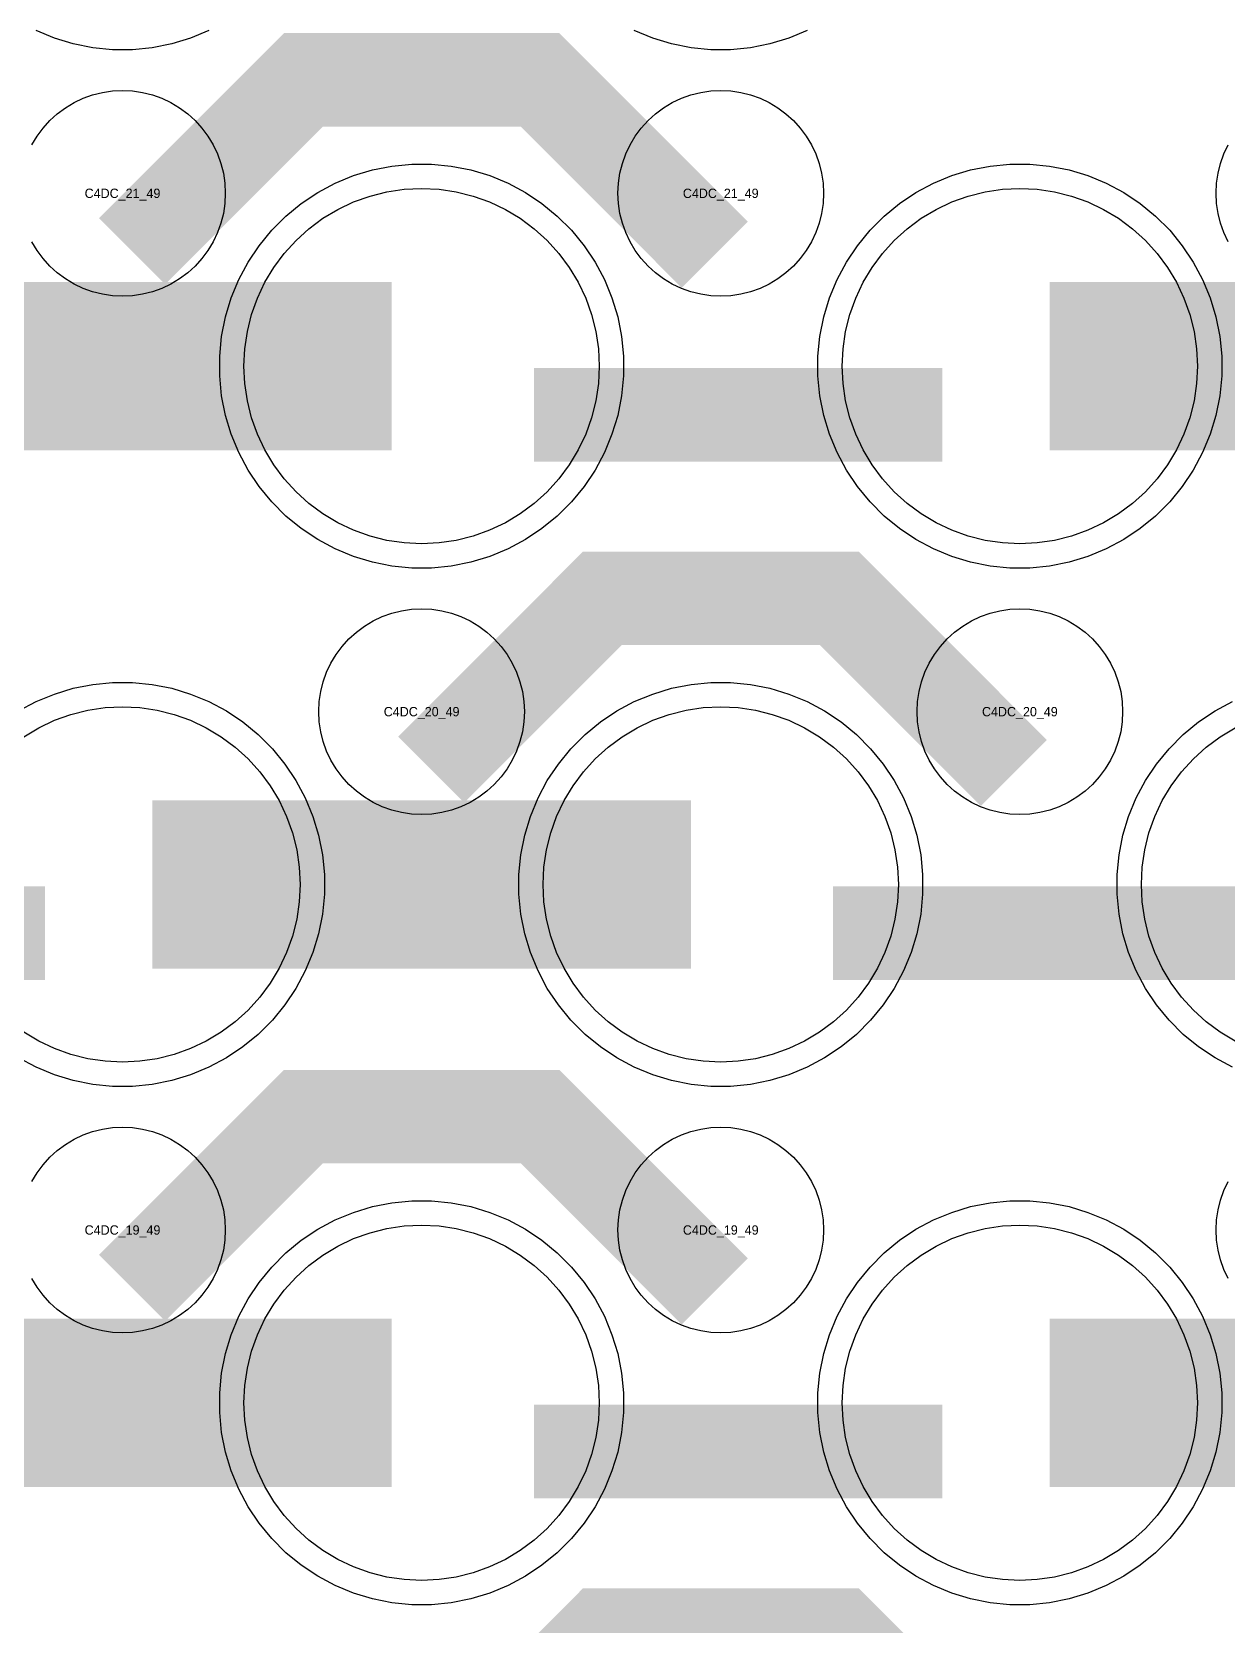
# Model space of a CAD drawing. Extents: x -11880 to 11880, y -14992 to 14992.
# Drawn here: x 3655.8 to 3975.4, y -12266.3 to -11840.4 of the extents above; entities that cross this region are included whole.
import ezdxf
from ezdxf.enums import TextEntityAlignment as Align

# ---------------------------------------------------------------- set-up
doc = ezdxf.new("R2010")
doc.units = 0
doc.header["$MEASUREMENT"] = 0
for name, color, linetype in [('GDS_775_DT_237', 138, 'CONTINUOUS'), ('RDL1_FS', 34, 'CONTINUOUS'), ('RDL_BS', 160, 'CONTINUOUS')]:
    doc.layers.add(name, color=color, linetype=linetype)

msp = doc.modelspace()

# ---------------------------------------------------------------- linework, layer by layer
at = {"layer": 'RDL1_FS', "color": 241, "true_color": 0xf7abae}
for points in [[(3760, -11977.229), (3755.343, -11977), (3750.732, -11976.316), (3746.209, -11975.184), (3741.819, -11973.612), (3737.605, -11971.62), (3733.605, -11969.222), (3729.86, -11966.444), (3726.406, -11963.314), (3723.276, -11959.86), (3720.498, -11956.115), (3718.1, -11952.115), (3716.108, -11947.901), (3714.536, -11943.511), (3713.404, -11938.988), (3712.72, -11934.377), (3712.491, -11929.72), (3712.72, -11925.063), (3713.404, -11920.452), (3714.536, -11915.929), (3716.108, -11911.539), (3718.1, -11907.325), (3720.498, -11903.325), (3723.276, -11899.58), (3726.406, -11896.126), (3729.86, -11892.996), (3733.605, -11890.218), (3737.605, -11887.82), (3741.819, -11885.828), (3746.209, -11884.256), (3750.732, -11883.124), (3755.343, -11882.44), (3760, -11882.211), (3764.657, -11882.44), (3769.268, -11883.124), (3773.791, -11884.256), (3778.181, -11885.828), (3782.395, -11887.82), (3786.395, -11890.218), (3790.14, -11892.996), (3793.594, -11896.126), (3796.724, -11899.58), (3799.502, -11903.325), (3801.9, -11907.325), (3803.892, -11911.539), (3805.464, -11915.929), (3806.596, -11920.452), (3807.28, -11925.063), (3807.509, -11929.72), (3807.28, -11934.377), (3806.596, -11938.988), (3805.464, -11943.511), (3803.892, -11947.901), (3801.9, -11952.115), (3799.502, -11956.115), (3796.724, -11959.86), (3793.594, -11963.314), (3790.14, -11966.444), (3786.395, -11969.222), (3782.395, -11971.62), (3778.181, -11973.612), (3773.791, -11975.184), (3769.268, -11976.316), (3764.657, -11977)], [(3920, -11977.229), (3915.343, -11977), (3910.732, -11976.316), (3906.209, -11975.184), (3901.819, -11973.612), (3897.605, -11971.62), (3893.605, -11969.222), (3889.86, -11966.444), (3886.406, -11963.314), (3883.276, -11959.86), (3880.498, -11956.115), (3878.1, -11952.115), (3876.108, -11947.901), (3874.536, -11943.511), (3873.404, -11938.988), (3872.72, -11934.377), (3872.491, -11929.72), (3872.72, -11925.063), (3873.404, -11920.452), (3874.536, -11915.929), (3876.108, -11911.539), (3878.1, -11907.325), (3880.498, -11903.325), (3883.276, -11899.58), (3886.406, -11896.126), (3889.86, -11892.996), (3893.605, -11890.218), (3897.605, -11887.82), (3901.819, -11885.828), (3906.209, -11884.256), (3910.732, -11883.124), (3915.343, -11882.44), (3920, -11882.211), (3924.657, -11882.44), (3929.268, -11883.124), (3933.791, -11884.256), (3938.181, -11885.828), (3942.395, -11887.82), (3946.395, -11890.218), (3950.14, -11892.996), (3953.594, -11896.126), (3956.724, -11899.58), (3959.502, -11903.325), (3961.9, -11907.325), (3963.892, -11911.539), (3965.464, -11915.929), (3966.596, -11920.452), (3967.28, -11925.063), (3967.509, -11929.72), (3967.28, -11934.377), (3966.596, -11938.988), (3965.464, -11943.511), (3963.892, -11947.901), (3961.9, -11952.115), (3959.502, -11956.115), (3956.724, -11959.86), (3953.594, -11963.314), (3950.14, -11966.444), (3946.395, -11969.222), (3942.395, -11971.62), (3938.181, -11973.612), (3933.791, -11975.184), (3929.268, -11976.316), (3924.657, -11977)]]:
    msp.add_lwpolyline(points, close=True, dxfattribs=at)
for points in [[(3608.002, -11929.72, 45, 45, 0), (3680.002, -11929.72, 45, 45, 0)], [(3680.002, -11929.72, 45, 45, 0), (3752.002, -11929.72, 45, 45, 0)], [(3928.002, -11929.72, 45, 45, 0), (4000.002, -11929.72, 45, 45, 0)]]:
    msp.add_lwpolyline(points, format="xyseb", dxfattribs=at)
at = {"layer": 'RDL1_FS'}
for points in [[(3653.605, -12028.783), (3657.605, -12026.385), (3661.819, -12024.393), (3666.209, -12022.821), (3670.732, -12021.689), (3675.343, -12021.005), (3680, -12020.776), (3684.657, -12021.005), (3689.268, -12021.689), (3693.791, -12022.821), (3698.181, -12024.393), (3702.395, -12026.385), (3706.395, -12028.783), (3710.14, -12031.561), (3713.594, -12034.691), (3716.724, -12038.145), (3719.502, -12041.89), (3721.9, -12045.89), (3723.892, -12050.104), (3725.464, -12054.494), (3726.596, -12059.017), (3727.28, -12063.628), (3727.509, -12068.285), (3727.28, -12072.942), (3726.596, -12077.553), (3725.464, -12082.076), (3723.892, -12086.466), (3721.9, -12090.68), (3719.502, -12094.68), (3716.724, -12098.425), (3713.594, -12101.879), (3710.14, -12105.009), (3706.395, -12107.787), (3702.395, -12110.185), (3698.181, -12112.177), (3693.791, -12113.749), (3689.268, -12114.881), (3684.657, -12115.565), (3680, -12115.794), (3675.343, -12115.565), (3670.732, -12114.881), (3666.209, -12113.749), (3661.819, -12112.177), (3657.605, -12110.185), (3653.605, -12107.787)], [(3977.605, -12110.185), (3973.605, -12107.787), (3969.86, -12105.009), (3966.406, -12101.879), (3963.276, -12098.425), (3960.498, -12094.68), (3958.1, -12090.68), (3956.108, -12086.466), (3954.536, -12082.076), (3953.404, -12077.553), (3952.72, -12072.942), (3952.491, -12068.285), (3952.72, -12063.628), (3953.404, -12059.017), (3954.536, -12054.494), (3956.108, -12050.104), (3958.1, -12045.89), (3960.498, -12041.89), (3963.276, -12038.145), (3966.406, -12034.691), (3969.86, -12031.561), (3973.605, -12028.783), (3977.605, -12026.385)]]:
    msp.add_lwpolyline(points, dxfattribs=at)
for points in [[(3840, -12115.794), (3835.343, -12115.565), (3830.732, -12114.881), (3826.209, -12113.749), (3821.819, -12112.177), (3817.605, -12110.185), (3813.605, -12107.787), (3809.86, -12105.009), (3806.406, -12101.879), (3803.276, -12098.425), (3800.498, -12094.68), (3798.1, -12090.68), (3796.108, -12086.466), (3794.536, -12082.076), (3793.404, -12077.553), (3792.72, -12072.942), (3792.491, -12068.285), (3792.72, -12063.628), (3793.404, -12059.017), (3794.536, -12054.494), (3796.108, -12050.104), (3798.1, -12045.89), (3800.498, -12041.89), (3803.276, -12038.145), (3806.406, -12034.691), (3809.86, -12031.561), (3813.605, -12028.783), (3817.605, -12026.385), (3821.819, -12024.393), (3826.209, -12022.821), (3830.732, -12021.689), (3835.343, -12021.005), (3840, -12020.776), (3844.657, -12021.005), (3849.268, -12021.689), (3853.791, -12022.821), (3858.181, -12024.393), (3862.395, -12026.385), (3866.395, -12028.783), (3870.14, -12031.561), (3873.594, -12034.691), (3876.724, -12038.145), (3879.502, -12041.89), (3881.9, -12045.89), (3883.892, -12050.104), (3885.464, -12054.494), (3886.596, -12059.017), (3887.28, -12063.628), (3887.509, -12068.285), (3887.28, -12072.942), (3886.596, -12077.553), (3885.464, -12082.076), (3883.892, -12086.466), (3881.9, -12090.68), (3879.502, -12094.68), (3876.724, -12098.425), (3873.594, -12101.879), (3870.14, -12105.009), (3866.395, -12107.787), (3862.395, -12110.185), (3858.181, -12112.177), (3853.791, -12113.749), (3849.268, -12114.881), (3844.657, -12115.565)], [(3760, -12254.354), (3755.343, -12254.125), (3750.732, -12253.441), (3746.209, -12252.309), (3741.819, -12250.737), (3737.605, -12248.745), (3733.605, -12246.347), (3729.86, -12243.569), (3726.406, -12240.439), (3723.276, -12236.985), (3720.498, -12233.24), (3718.1, -12229.24), (3716.108, -12225.026), (3714.536, -12220.636), (3713.404, -12216.113), (3712.72, -12211.502), (3712.491, -12206.845), (3712.72, -12202.188), (3713.404, -12197.577), (3714.536, -12193.054), (3716.108, -12188.664), (3718.1, -12184.45), (3720.498, -12180.45), (3723.276, -12176.705), (3726.406, -12173.251), (3729.86, -12170.121), (3733.605, -12167.343), (3737.605, -12164.945), (3741.819, -12162.953), (3746.209, -12161.381), (3750.732, -12160.249), (3755.343, -12159.565), (3760, -12159.336), (3764.657, -12159.565), (3769.268, -12160.249), (3773.791, -12161.381), (3778.181, -12162.953), (3782.395, -12164.945), (3786.395, -12167.343), (3790.14, -12170.121), (3793.594, -12173.251), (3796.724, -12176.705), (3799.502, -12180.45), (3801.9, -12184.45), (3803.892, -12188.664), (3805.464, -12193.054), (3806.596, -12197.577), (3807.28, -12202.188), (3807.509, -12206.845), (3807.28, -12211.502), (3806.596, -12216.113), (3805.464, -12220.636), (3803.892, -12225.026), (3801.9, -12229.24), (3799.502, -12233.24), (3796.724, -12236.985), (3793.594, -12240.439), (3790.14, -12243.569), (3786.395, -12246.347), (3782.395, -12248.745), (3778.181, -12250.737), (3773.791, -12252.309), (3769.268, -12253.441), (3764.657, -12254.125)], [(3920, -12254.354), (3915.343, -12254.125), (3910.732, -12253.441), (3906.209, -12252.309), (3901.819, -12250.737), (3897.605, -12248.745), (3893.605, -12246.347), (3889.86, -12243.569), (3886.406, -12240.439), (3883.276, -12236.985), (3880.498, -12233.24), (3878.1, -12229.24), (3876.108, -12225.026), (3874.536, -12220.636), (3873.404, -12216.113), (3872.72, -12211.502), (3872.491, -12206.845), (3872.72, -12202.188), (3873.404, -12197.577), (3874.536, -12193.054), (3876.108, -12188.664), (3878.1, -12184.45), (3880.498, -12180.45), (3883.276, -12176.705), (3886.406, -12173.251), (3889.86, -12170.121), (3893.605, -12167.343), (3897.605, -12164.945), (3901.819, -12162.953), (3906.209, -12161.381), (3910.732, -12160.249), (3915.343, -12159.565), (3920, -12159.336), (3924.657, -12159.565), (3929.268, -12160.249), (3933.791, -12161.381), (3938.181, -12162.953), (3942.395, -12164.945), (3946.395, -12167.343), (3950.14, -12170.121), (3953.594, -12173.251), (3956.724, -12176.705), (3959.502, -12180.45), (3961.9, -12184.45), (3963.892, -12188.664), (3965.464, -12193.054), (3966.596, -12197.577), (3967.28, -12202.188), (3967.509, -12206.845), (3967.28, -12211.502), (3966.596, -12216.113), (3965.464, -12220.636), (3963.892, -12225.026), (3961.9, -12229.24), (3959.502, -12233.24), (3956.724, -12236.985), (3953.594, -12240.439), (3950.14, -12243.569), (3946.395, -12246.347), (3942.395, -12248.745), (3938.181, -12250.737), (3933.791, -12252.309), (3929.268, -12253.441), (3924.657, -12254.125)]]:
    msp.add_lwpolyline(points, close=True, dxfattribs=at)
for points in [[(3688.002, -12068.285, 45, 45, 0), (3760.002, -12068.285, 45, 45, 0)], [(3760.002, -12068.285, 45, 45, 0), (3832.002, -12068.285, 45, 45, 0)], [(3608.002, -12206.845, 45, 45, 0), (3680.002, -12206.845, 45, 45, 0)], [(3680.002, -12206.845, 45, 45, 0), (3752.002, -12206.845, 45, 45, 0)], [(3928.002, -12206.845, 45, 45, 0), (4000.002, -12206.845, 45, 45, 0)]]:
    msp.add_lwpolyline(points, format="xyseb", dxfattribs=at)
at = {"layer": 'RDL_BS'}
for points in [[(3703.115, -11840.03), (3698.205, -11842.061), (3693.165, -11843.592), (3687.938, -11844.638), (3682.644, -11845.155), (3677.356, -11845.155), (3672.062, -11844.638), (3666.835, -11843.592), (3661.795, -11842.061), (3656.885, -11840.03)], [(3863.115, -11840.03), (3858.205, -11842.061), (3853.165, -11843.592), (3847.938, -11844.638), (3842.644, -11845.155), (3837.356, -11845.155), (3832.062, -11844.638), (3826.835, -11843.592), (3821.795, -11842.061), (3816.885, -11840.03)], [(3655.75, -11870.576), (3657.143, -11868.252), (3658.746, -11866.089), (3660.558, -11864.09), (3662.557, -11862.278), (3664.72, -11860.675), (3667.044, -11859.282), (3669.481, -11858.13), (3672.016, -11857.223), (3674.635, -11856.566), (3677.307, -11856.17), (3680, -11856.038), (3682.693, -11856.17), (3685.365, -11856.566), (3687.984, -11857.223), (3690.519, -11858.13), (3692.956, -11859.282), (3695.28, -11860.675), (3697.443, -11862.278), (3699.442, -11864.09), (3701.254, -11866.089), (3702.857, -11868.252), (3704.25, -11870.576), (3705.402, -11873.013), (3706.309, -11875.548), (3706.966, -11878.167), (3707.362, -11880.839), (3707.494, -11883.532), (3707.362, -11886.225), (3706.966, -11888.897), (3706.309, -11891.516), (3705.402, -11894.051), (3704.25, -11896.488), (3702.857, -11898.812), (3701.254, -11900.975), (3699.442, -11902.974), (3697.443, -11904.786), (3695.28, -11906.389), (3692.956, -11907.782), (3690.519, -11908.934), (3687.984, -11909.841), (3685.365, -11910.498), (3682.693, -11910.894), (3680, -11911.026), (3677.307, -11910.894), (3674.635, -11910.498), (3672.016, -11909.841), (3669.481, -11908.934), (3667.044, -11907.782), (3664.72, -11906.389), (3662.557, -11904.786), (3660.558, -11902.974), (3658.746, -11900.975), (3657.143, -11898.812), (3655.75, -11896.488)], [(3975.75, -11896.488), (3974.598, -11894.051), (3973.691, -11891.516), (3973.034, -11888.897), (3972.638, -11886.225), (3972.506, -11883.532), (3972.638, -11880.839), (3973.034, -11878.167), (3973.691, -11875.548), (3974.598, -11873.013), (3975.75, -11870.576)], [(3652.223, -12021.902), (3656.885, -12019.41), (3661.795, -12017.379), (3666.835, -12015.848), (3672.062, -12014.802), (3677.356, -12014.285), (3682.644, -12014.285), (3687.938, -12014.802), (3693.165, -12015.848), (3698.205, -12017.379), (3703.115, -12019.41), (3707.777, -12021.902), (3712.191, -12024.849), (3716.292, -12028.211), (3720.074, -12031.993), (3723.436, -12036.094), (3726.383, -12040.508), (3728.875, -12045.17), (3730.906, -12050.08), (3732.437, -12055.12), (3733.483, -12060.347), (3734, -12065.641), (3734, -12070.929), (3733.483, -12076.223), (3732.437, -12081.45), (3730.906, -12086.49), (3728.875, -12091.4), (3726.383, -12096.062), (3723.436, -12100.476), (3720.074, -12104.577), (3716.292, -12108.359), (3712.191, -12111.721), (3707.777, -12114.668), (3703.115, -12117.16), (3698.205, -12119.191), (3693.165, -12120.722), (3687.938, -12121.768), (3682.644, -12122.285), (3677.356, -12122.285), (3672.062, -12121.768), (3666.835, -12120.722), (3661.795, -12119.191), (3656.885, -12117.16), (3652.223, -12114.668)], [(3976.885, -12117.16), (3972.223, -12114.668), (3967.809, -12111.721), (3963.708, -12108.359), (3959.926, -12104.577), (3956.564, -12100.476), (3953.617, -12096.062), (3951.125, -12091.4), (3949.094, -12086.49), (3947.563, -12081.45), (3946.517, -12076.223), (3946, -12070.929), (3946, -12065.641), (3946.517, -12060.347), (3947.563, -12055.12), (3949.094, -12050.08), (3951.125, -12045.17), (3953.617, -12040.508), (3956.564, -12036.094), (3959.926, -12031.993), (3963.708, -12028.211), (3967.809, -12024.849), (3972.223, -12021.902), (3976.885, -12019.41)], [(3655.75, -12147.701), (3657.143, -12145.377), (3658.746, -12143.214), (3660.558, -12141.215), (3662.557, -12139.403), (3664.72, -12137.8), (3667.044, -12136.407), (3669.481, -12135.255), (3672.016, -12134.348), (3674.635, -12133.691), (3677.307, -12133.295), (3680, -12133.163), (3682.693, -12133.295), (3685.365, -12133.691), (3687.984, -12134.348), (3690.519, -12135.255), (3692.956, -12136.407), (3695.28, -12137.8), (3697.443, -12139.403), (3699.442, -12141.215), (3701.254, -12143.214), (3702.857, -12145.377), (3704.25, -12147.701), (3705.402, -12150.138), (3706.309, -12152.673), (3706.966, -12155.292), (3707.362, -12157.964), (3707.494, -12160.657), (3707.362, -12163.35), (3706.966, -12166.022), (3706.309, -12168.641), (3705.402, -12171.176), (3704.25, -12173.613), (3702.857, -12175.937), (3701.254, -12178.1), (3699.442, -12180.099), (3697.443, -12181.911), (3695.28, -12183.514), (3692.956, -12184.907), (3690.519, -12186.059), (3687.984, -12186.966), (3685.365, -12187.623), (3682.693, -12188.019), (3680, -12188.151), (3677.307, -12188.019), (3674.635, -12187.623), (3672.016, -12186.966), (3669.481, -12186.059), (3667.044, -12184.907), (3664.72, -12183.514), (3662.557, -12181.911), (3660.558, -12180.099), (3658.746, -12178.1), (3657.143, -12175.937), (3655.75, -12173.613)], [(3975.75, -12173.613), (3974.598, -12171.176), (3973.691, -12168.641), (3973.034, -12166.022), (3972.638, -12163.35), (3972.506, -12160.657), (3972.638, -12157.964), (3973.034, -12155.292), (3973.691, -12152.673), (3974.598, -12150.138), (3975.75, -12147.701)]]:
    msp.add_lwpolyline(points, dxfattribs=at)
for points in [[(3682.562, -11899.034, 25, 25, 0), (3728.377, -11853.219, 25, 25, 0), (3761.93, -11853.219, 25, 25, 0)], [(3838.401, -11899.933, 25, 25, 0), (3791.687, -11853.219, 25, 25, 0), (3761.929, -11853.219, 25, 25, 0)], [(3762.562, -12037.599, 25, 25, 0), (3808.377, -11991.784, 25, 25, 0), (3841.93, -11991.784, 25, 25, 0)], [(3918.401, -12038.498, 25, 25, 0), (3871.687, -11991.784, 25, 25, 0), (3841.929, -11991.784, 25, 25, 0)], [(3550.016, -12081.298, 25, 25, 0), (3659.281, -12081.298, 25, 25, 0)], [(3870.016, -12081.298, 25, 25, 0), (3979.281, -12081.298, 25, 25, 0)], [(3682.562, -12176.159, 25, 25, 0), (3728.377, -12130.344, 25, 25, 0), (3761.93, -12130.344, 25, 25, 0)], [(3838.401, -12177.058, 25, 25, 0), (3791.687, -12130.344, 25, 25, 0), (3761.929, -12130.344, 25, 25, 0)], [(3790.016, -12219.858, 25, 25, 0), (3899.281, -12219.858, 25, 25, 0)], [(3762.562, -12314.724, 25, 25, 0), (3808.377, -12268.909, 25, 25, 0), (3841.93, -12268.909, 25, 25, 0)], [(3918.401, -12315.623, 25, 25, 0), (3871.687, -12268.909, 25, 25, 0), (3841.929, -12268.909, 25, 25, 0)]]:
    msp.add_lwpolyline(points, format="xyseb", dxfattribs=at)
for points in [[(3840, -11911.026), (3837.307, -11910.894), (3834.635, -11910.498), (3832.016, -11909.841), (3829.481, -11908.934), (3827.044, -11907.782), (3824.72, -11906.389), (3822.557, -11904.786), (3820.558, -11902.974), (3818.746, -11900.975), (3817.143, -11898.812), (3815.75, -11896.488), (3814.598, -11894.051), (3813.691, -11891.516), (3813.034, -11888.897), (3812.638, -11886.225), (3812.506, -11883.532), (3812.638, -11880.839), (3813.034, -11878.167), (3813.691, -11875.548), (3814.598, -11873.013), (3815.75, -11870.576), (3817.143, -11868.252), (3818.746, -11866.089), (3820.558, -11864.09), (3822.557, -11862.278), (3824.72, -11860.675), (3827.044, -11859.282), (3829.481, -11858.13), (3832.016, -11857.223), (3834.635, -11856.566), (3837.307, -11856.17), (3840, -11856.038), (3842.693, -11856.17), (3845.365, -11856.566), (3847.984, -11857.223), (3850.519, -11858.13), (3852.956, -11859.282), (3855.28, -11860.675), (3857.443, -11862.278), (3859.442, -11864.09), (3861.254, -11866.089), (3862.857, -11868.252), (3864.25, -11870.576), (3865.402, -11873.013), (3866.309, -11875.548), (3866.966, -11878.167), (3867.362, -11880.839), (3867.494, -11883.532), (3867.362, -11886.225), (3866.966, -11888.897), (3866.309, -11891.516), (3865.402, -11894.051), (3864.25, -11896.488), (3862.857, -11898.812), (3861.254, -11900.975), (3859.442, -11902.974), (3857.443, -11904.786), (3855.28, -11906.389), (3852.956, -11907.782), (3850.519, -11908.934), (3847.984, -11909.841), (3845.365, -11910.498), (3842.693, -11910.894)], [(3760, -12049.591), (3757.307, -12049.459), (3754.635, -12049.063), (3752.016, -12048.406), (3749.481, -12047.499), (3747.044, -12046.347), (3744.72, -12044.954), (3742.557, -12043.351), (3740.558, -12041.539), (3738.746, -12039.54), (3737.143, -12037.377), (3735.75, -12035.053), (3734.598, -12032.616), (3733.691, -12030.081), (3733.034, -12027.462), (3732.638, -12024.79), (3732.506, -12022.097), (3732.638, -12019.404), (3733.034, -12016.732), (3733.691, -12014.113), (3734.598, -12011.578), (3735.75, -12009.141), (3737.143, -12006.817), (3738.746, -12004.654), (3740.558, -12002.655), (3742.557, -12000.843), (3744.72, -11999.24), (3747.044, -11997.847), (3749.481, -11996.695), (3752.016, -11995.788), (3754.635, -11995.131), (3757.307, -11994.735), (3760, -11994.603), (3762.693, -11994.735), (3765.365, -11995.131), (3767.984, -11995.788), (3770.519, -11996.695), (3772.956, -11997.847), (3775.28, -11999.24), (3777.443, -12000.843), (3779.442, -12002.655), (3781.254, -12004.654), (3782.857, -12006.817), (3784.25, -12009.141), (3785.402, -12011.578), (3786.309, -12014.113), (3786.966, -12016.732), (3787.362, -12019.404), (3787.494, -12022.097), (3787.362, -12024.79), (3786.966, -12027.462), (3786.309, -12030.081), (3785.402, -12032.616), (3784.25, -12035.053), (3782.857, -12037.377), (3781.254, -12039.54), (3779.442, -12041.539), (3777.443, -12043.351), (3775.28, -12044.954), (3772.956, -12046.347), (3770.519, -12047.499), (3767.984, -12048.406), (3765.365, -12049.063), (3762.693, -12049.459)], [(3920, -12049.591), (3917.307, -12049.459), (3914.635, -12049.063), (3912.016, -12048.406), (3909.481, -12047.499), (3907.044, -12046.347), (3904.72, -12044.954), (3902.557, -12043.351), (3900.558, -12041.539), (3898.746, -12039.54), (3897.143, -12037.377), (3895.75, -12035.053), (3894.598, -12032.616), (3893.691, -12030.081), (3893.034, -12027.462), (3892.638, -12024.79), (3892.506, -12022.097), (3892.638, -12019.404), (3893.034, -12016.732), (3893.691, -12014.113), (3894.598, -12011.578), (3895.75, -12009.141), (3897.143, -12006.817), (3898.746, -12004.654), (3900.558, -12002.655), (3902.557, -12000.843), (3904.72, -11999.24), (3907.044, -11997.847), (3909.481, -11996.695), (3912.016, -11995.788), (3914.635, -11995.131), (3917.307, -11994.735), (3920, -11994.603), (3922.693, -11994.735), (3925.365, -11995.131), (3927.984, -11995.788), (3930.519, -11996.695), (3932.956, -11997.847), (3935.28, -11999.24), (3937.443, -12000.843), (3939.442, -12002.655), (3941.254, -12004.654), (3942.857, -12006.817), (3944.25, -12009.141), (3945.402, -12011.578), (3946.309, -12014.113), (3946.966, -12016.732), (3947.362, -12019.404), (3947.494, -12022.097), (3947.362, -12024.79), (3946.966, -12027.462), (3946.309, -12030.081), (3945.402, -12032.616), (3944.25, -12035.053), (3942.857, -12037.377), (3941.254, -12039.54), (3939.442, -12041.539), (3937.443, -12043.351), (3935.28, -12044.954), (3932.956, -12046.347), (3930.519, -12047.499), (3927.984, -12048.406), (3925.365, -12049.063), (3922.693, -12049.459)], [(3837.356, -12122.285), (3832.062, -12121.768), (3826.835, -12120.722), (3821.795, -12119.191), (3816.885, -12117.16), (3812.223, -12114.668), (3807.809, -12111.721), (3803.708, -12108.359), (3799.926, -12104.577), (3796.564, -12100.476), (3793.617, -12096.062), (3791.125, -12091.4), (3789.094, -12086.49), (3787.563, -12081.45), (3786.517, -12076.223), (3786, -12070.929), (3786, -12065.641), (3786.517, -12060.347), (3787.563, -12055.12), (3789.094, -12050.08), (3791.125, -12045.17), (3793.617, -12040.508), (3796.564, -12036.094), (3799.926, -12031.993), (3803.708, -12028.211), (3807.809, -12024.849), (3812.223, -12021.902), (3816.885, -12019.41), (3821.795, -12017.379), (3826.835, -12015.848), (3832.062, -12014.802), (3837.356, -12014.285), (3842.644, -12014.285), (3847.938, -12014.802), (3853.165, -12015.848), (3858.205, -12017.379), (3863.115, -12019.41), (3867.777, -12021.902), (3872.191, -12024.849), (3876.292, -12028.211), (3880.074, -12031.993), (3883.436, -12036.094), (3886.383, -12040.508), (3888.875, -12045.17), (3890.906, -12050.08), (3892.437, -12055.12), (3893.483, -12060.347), (3894, -12065.641), (3894, -12070.929), (3893.483, -12076.223), (3892.437, -12081.45), (3890.906, -12086.49), (3888.875, -12091.4), (3886.383, -12096.062), (3883.436, -12100.476), (3880.074, -12104.577), (3876.292, -12108.359), (3872.191, -12111.721), (3867.777, -12114.668), (3863.115, -12117.16), (3858.205, -12119.191), (3853.165, -12120.722), (3847.938, -12121.768), (3842.644, -12122.285)], [(3840, -12188.151), (3837.307, -12188.019), (3834.635, -12187.623), (3832.016, -12186.966), (3829.481, -12186.059), (3827.044, -12184.907), (3824.72, -12183.514), (3822.557, -12181.911), (3820.558, -12180.099), (3818.746, -12178.1), (3817.143, -12175.937), (3815.75, -12173.613), (3814.598, -12171.176), (3813.691, -12168.641), (3813.034, -12166.022), (3812.638, -12163.35), (3812.506, -12160.657), (3812.638, -12157.964), (3813.034, -12155.292), (3813.691, -12152.673), (3814.598, -12150.138), (3815.75, -12147.701), (3817.143, -12145.377), (3818.746, -12143.214), (3820.558, -12141.215), (3822.557, -12139.403), (3824.72, -12137.8), (3827.044, -12136.407), (3829.481, -12135.255), (3832.016, -12134.348), (3834.635, -12133.691), (3837.307, -12133.295), (3840, -12133.163), (3842.693, -12133.295), (3845.365, -12133.691), (3847.984, -12134.348), (3850.519, -12135.255), (3852.956, -12136.407), (3855.28, -12137.8), (3857.443, -12139.403), (3859.442, -12141.215), (3861.254, -12143.214), (3862.857, -12145.377), (3864.25, -12147.701), (3865.402, -12150.138), (3866.309, -12152.673), (3866.966, -12155.292), (3867.362, -12157.964), (3867.494, -12160.657), (3867.362, -12163.35), (3866.966, -12166.022), (3866.309, -12168.641), (3865.402, -12171.176), (3864.25, -12173.613), (3862.857, -12175.937), (3861.254, -12178.1), (3859.442, -12180.099), (3857.443, -12181.911), (3855.28, -12183.514), (3852.956, -12184.907), (3850.519, -12186.059), (3847.984, -12186.966), (3845.365, -12187.623), (3842.693, -12188.019)], [(3757.356, -12260.845), (3752.062, -12260.328), (3746.835, -12259.282), (3741.795, -12257.751), (3736.885, -12255.72), (3732.223, -12253.228), (3727.809, -12250.281), (3723.708, -12246.919), (3719.926, -12243.137), (3716.564, -12239.036), (3713.617, -12234.622), (3711.125, -12229.96), (3709.094, -12225.05), (3707.563, -12220.01), (3706.517, -12214.783), (3706, -12209.489), (3706, -12204.201), (3706.517, -12198.907), (3707.563, -12193.68), (3709.094, -12188.64), (3711.125, -12183.73), (3713.617, -12179.068), (3716.564, -12174.654), (3719.926, -12170.553), (3723.708, -12166.771), (3727.809, -12163.409), (3732.223, -12160.462), (3736.885, -12157.97), (3741.795, -12155.939), (3746.835, -12154.408), (3752.062, -12153.362), (3757.356, -12152.845), (3762.644, -12152.845), (3767.938, -12153.362), (3773.165, -12154.408), (3778.205, -12155.939), (3783.115, -12157.97), (3787.777, -12160.462), (3792.191, -12163.409), (3796.292, -12166.771), (3800.074, -12170.553), (3803.436, -12174.654), (3806.383, -12179.068), (3808.875, -12183.73), (3810.906, -12188.64), (3812.437, -12193.68), (3813.483, -12198.907), (3814, -12204.201), (3814, -12209.489), (3813.483, -12214.783), (3812.437, -12220.01), (3810.906, -12225.05), (3808.875, -12229.96), (3806.383, -12234.622), (3803.436, -12239.036), (3800.074, -12243.137), (3796.292, -12246.919), (3792.191, -12250.281), (3787.777, -12253.228), (3783.115, -12255.72), (3778.205, -12257.751), (3773.165, -12259.282), (3767.938, -12260.328), (3762.644, -12260.845)], [(3917.356, -12260.845), (3912.062, -12260.328), (3906.835, -12259.282), (3901.795, -12257.751), (3896.885, -12255.72), (3892.223, -12253.228), (3887.809, -12250.281), (3883.708, -12246.919), (3879.926, -12243.137), (3876.564, -12239.036), (3873.617, -12234.622), (3871.125, -12229.96), (3869.094, -12225.05), (3867.563, -12220.01), (3866.517, -12214.783), (3866, -12209.489), (3866, -12204.201), (3866.517, -12198.907), (3867.563, -12193.68), (3869.094, -12188.64), (3871.125, -12183.73), (3873.617, -12179.068), (3876.564, -12174.654), (3879.926, -12170.553), (3883.708, -12166.771), (3887.809, -12163.409), (3892.223, -12160.462), (3896.885, -12157.97), (3901.795, -12155.939), (3906.835, -12154.408), (3912.062, -12153.362), (3917.356, -12152.845), (3922.644, -12152.845), (3927.938, -12153.362), (3933.165, -12154.408), (3938.205, -12155.939), (3943.115, -12157.97), (3947.777, -12160.462), (3952.191, -12163.409), (3956.292, -12166.771), (3960.074, -12170.553), (3963.436, -12174.654), (3966.383, -12179.068), (3968.875, -12183.73), (3970.906, -12188.64), (3972.437, -12193.68), (3973.483, -12198.907), (3974, -12204.201), (3974, -12209.489), (3973.483, -12214.783), (3972.437, -12220.01), (3970.906, -12225.05), (3968.875, -12229.96), (3966.383, -12234.622), (3963.436, -12239.036), (3960.074, -12243.137), (3956.292, -12246.919), (3952.191, -12250.281), (3947.777, -12253.228), (3943.115, -12255.72), (3938.205, -12257.751), (3933.165, -12259.282), (3927.938, -12260.328), (3922.644, -12260.845)]]:
    msp.add_lwpolyline(points, close=True, dxfattribs=at)
at = {"layer": 'RDL_BS', "color": 241, "true_color": 0xf7abae}
for points in [[(3757.356, -11983.72), (3752.062, -11983.203), (3746.835, -11982.157), (3741.795, -11980.626), (3736.885, -11978.595), (3732.223, -11976.103), (3727.809, -11973.156), (3723.708, -11969.794), (3719.926, -11966.012), (3716.564, -11961.911), (3713.617, -11957.497), (3711.125, -11952.835), (3709.094, -11947.925), (3707.563, -11942.885), (3706.517, -11937.658), (3706, -11932.364), (3706, -11927.076), (3706.517, -11921.782), (3707.563, -11916.555), (3709.094, -11911.515), (3711.125, -11906.605), (3713.617, -11901.943), (3716.564, -11897.529), (3719.926, -11893.428), (3723.708, -11889.646), (3727.809, -11886.284), (3732.223, -11883.337), (3736.885, -11880.845), (3741.795, -11878.814), (3746.835, -11877.283), (3752.062, -11876.237), (3757.356, -11875.72), (3762.644, -11875.72), (3767.938, -11876.237), (3773.165, -11877.283), (3778.205, -11878.814), (3783.115, -11880.845), (3787.777, -11883.337), (3792.191, -11886.284), (3796.292, -11889.646), (3800.074, -11893.428), (3803.436, -11897.529), (3806.383, -11901.943), (3808.875, -11906.605), (3810.906, -11911.515), (3812.437, -11916.555), (3813.483, -11921.782), (3814, -11927.076), (3814, -11932.364), (3813.483, -11937.658), (3812.437, -11942.885), (3810.906, -11947.925), (3808.875, -11952.835), (3806.383, -11957.497), (3803.436, -11961.911), (3800.074, -11966.012), (3796.292, -11969.794), (3792.191, -11973.156), (3787.777, -11976.103), (3783.115, -11978.595), (3778.205, -11980.626), (3773.165, -11982.157), (3767.938, -11983.203), (3762.644, -11983.72)], [(3917.356, -11983.72), (3912.062, -11983.203), (3906.835, -11982.157), (3901.795, -11980.626), (3896.885, -11978.595), (3892.223, -11976.103), (3887.809, -11973.156), (3883.708, -11969.794), (3879.926, -11966.012), (3876.564, -11961.911), (3873.617, -11957.497), (3871.125, -11952.835), (3869.094, -11947.925), (3867.563, -11942.885), (3866.517, -11937.658), (3866, -11932.364), (3866, -11927.076), (3866.517, -11921.782), (3867.563, -11916.555), (3869.094, -11911.515), (3871.125, -11906.605), (3873.617, -11901.943), (3876.564, -11897.529), (3879.926, -11893.428), (3883.708, -11889.646), (3887.809, -11886.284), (3892.223, -11883.337), (3896.885, -11880.845), (3901.795, -11878.814), (3906.835, -11877.283), (3912.062, -11876.237), (3917.356, -11875.72), (3922.644, -11875.72), (3927.938, -11876.237), (3933.165, -11877.283), (3938.205, -11878.814), (3943.115, -11880.845), (3947.777, -11883.337), (3952.191, -11886.284), (3956.292, -11889.646), (3960.074, -11893.428), (3963.436, -11897.529), (3966.383, -11901.943), (3968.875, -11906.605), (3970.906, -11911.515), (3972.437, -11916.555), (3973.483, -11921.782), (3974, -11927.076), (3974, -11932.364), (3973.483, -11937.658), (3972.437, -11942.885), (3970.906, -11947.925), (3968.875, -11952.835), (3966.383, -11957.497), (3963.436, -11961.911), (3960.074, -11966.012), (3956.292, -11969.794), (3952.191, -11973.156), (3947.777, -11976.103), (3943.115, -11978.595), (3938.205, -11980.626), (3933.165, -11982.157), (3927.938, -11983.203), (3922.644, -11983.72)]]:
    msp.add_lwpolyline(points, close=True, dxfattribs=at)
msp.add_lwpolyline([(3790.016, -11942.733, 25, 25, 0), (3899.281, -11942.733, 25, 25, 0)], format="xyseb", dxfattribs=at)

# ---------------------------------------------------------------- texts
at = {"layer": 'GDS_775_DT_237'}
for s, p in [('C4DC_21_49', (3680, -11883.532)), ('C4DC_21_49', (3680, -11883.532)), ('C4DC_21_49', (3840, -11883.532)), ('C4DC_21_49', (3840, -11883.532)), ('C4DC_20_49', (3760, -12022.097)), ('C4DC_20_49', (3760, -12022.097)), ('C4DC_20_49', (3920, -12022.097)), ('C4DC_20_49', (3920, -12022.097)), ('C4DC_19_49', (3680, -12160.657)), ('C4DC_19_49', (3680, -12160.657)), ('C4DC_19_49', (3840, -12160.657)), ('C4DC_19_49', (3840, -12160.657))]:
    msp.add_text(s, height=2.5, dxfattribs=at).set_placement(p, align=Align.MIDDLE_CENTER)

doc.saveas('drawing.dxf')
